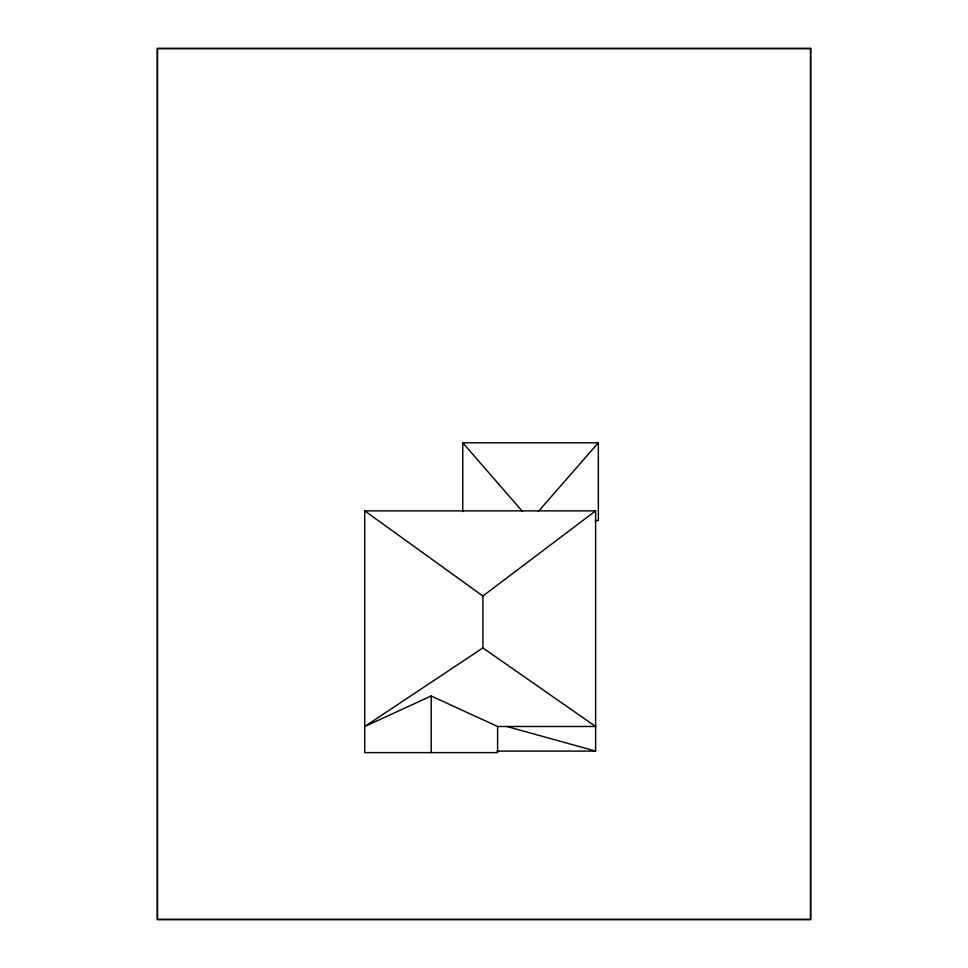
<?xml version="1.0" encoding="UTF-8"?>
<svg xmlns="http://www.w3.org/2000/svg" width="968" height="968" viewBox="0 0 968 968"><rect width="100%" height="100%" fill="white"/><g stroke="black" fill="none" stroke-linecap="round" stroke-linejoin="round"><path stroke-width="1.45" d="M538.269 511.54L598.345 442.799L462.764 442.799L462.764 511.588M482.887 647.919L364.754 726.484L431.184 695.992L497.613 726.484L595.622 726.484L482.887 647.919L482.887 596.022L595.622 510.862L595.622 751.095L496.983 751.095M497.613 726.484L497.613 752.62L364.754 752.62L364.754 510.862L595.622 510.862M595.32 520.554L598.345 520.554L598.345 442.799M506.917 726.508L595.622 751.095M364.754 510.862L482.887 596.022M462.764 442.799L522.551 511.54M431.184 695.992L431.184 752.62M810.7 48.4L157.3 48.4L157.3 919.6L810.7 919.6L810.7 48.4M810.482 48.618L157.518 48.618L157.518 919.382L810.482 919.382L810.482 48.618"/></g></svg>
